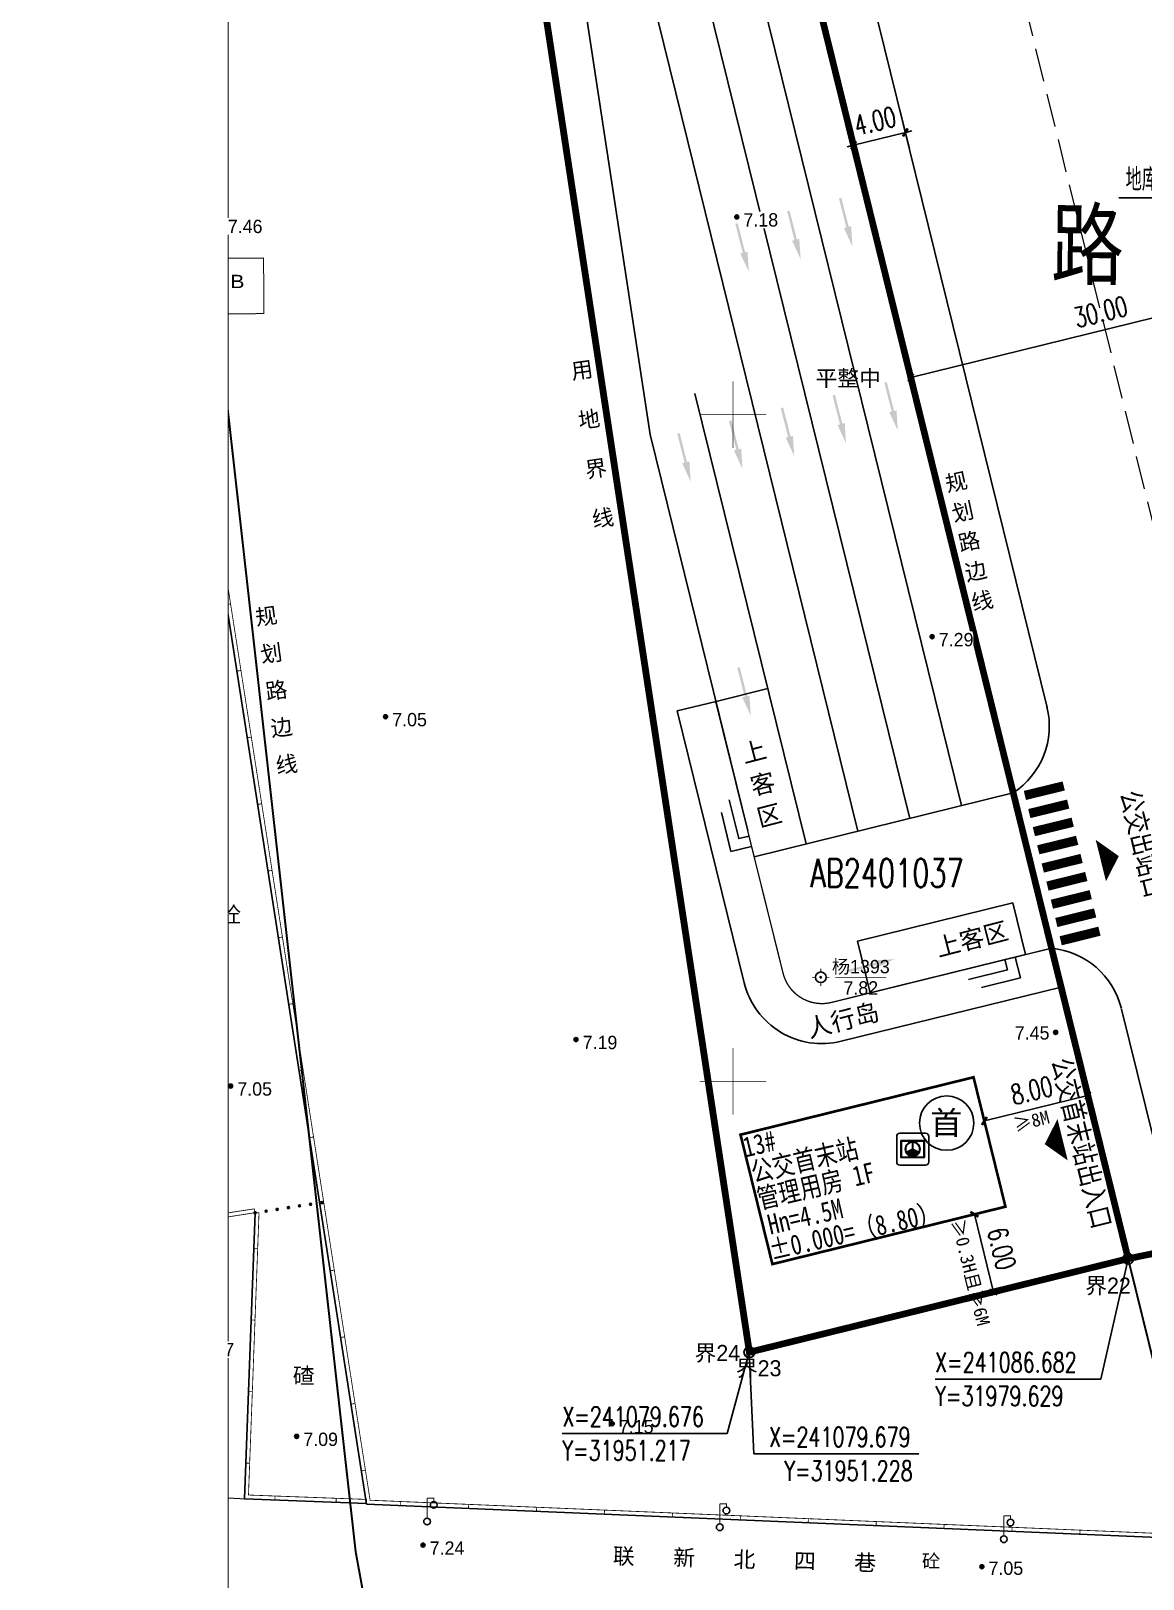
# Model space of a CAD drawing. Extents: x -83084 to 31773731, y -158416 to 241421036.
# Drawn here: x 31897.3 to 31980.7, y 241062.7 to 241178.8 of the extents above; entities that cross this region are included whole.
import ezdxf
from ezdxf.enums import TextEntityAlignment as Align
from ezdxf.xclip import XClip

# ---------------------------------------------------------------- set-up
doc = ezdxf.new("R2010")
doc.units = 0
doc.header["$LTSCALE"] = 1000
doc.header["$MEASUREMENT"] = 0
doc.header["$XCLIPFRAME"] = 0
for name, pattern in [('1', [0]), ('10010', [0]), ('2', [0]), ('558', [0]), ('677', [0]), ('721020', [0]), ('721120', [0]), ('CENTER2', [1.125, 0.75, -0.125, 0.125, -0.125]), ('DASH', [0.35, 0.25, -0.1])]:
    doc.linetypes.add(name, pattern=pattern)
for name, color, linetype in [('DIM_COOR', 3, 'Continuous'), ('DIM_LEAD', 3, 'Continuous'), ('GZ_BJT_用地界线', 1, 'Continuous'), ('GZ_BJT_配套设施符号', 7, 'Continuous'), ('LANDSCAPE', 123, 'Continuous'), ('PUB_DIM', 3, 'Continuous'), ('PUB_TEXT', 7, 'Continuous'), ('Road_2', 134, 'Continuous'), ('ROOF', 4, 'Continuous'), ('净用地', 1, 'Continuous'), ('文字', 7, 'Continuous'), ('规划道路边线', 165, 'Continuous')]:
    doc.layers.add(name, color=color, linetype=linetype)
doc.layers.add('地形', color=7, linetype='Continuous', true_color=0x323232)
doc.layers.add('建筑控制线', color=7, linetype='Continuous', true_color=0xff0505)
for name, color, linetype, lineweight in [('绿地', 86, 'Continuous', 0), ('道路中线', 252, 'Continuous', 0), ('间距公式核对', 241, 'Continuous', 0)]:
    doc.layers.add(name, color=color, linetype=linetype, lineweight=lineweight)
doc.styles.add('-黑体', font='simhei.ttf', dxfattribs={"width": 0.7})
doc.styles.add('_TCH_DIM', font='SIMPLEX', dxfattribs={"bigfont": 'GBCBIG'})
doc.styles.add('_TCH_DIM_T3', font='SIMPLEX', dxfattribs={"width": 0.705882, "bigfont": 'GBCBIG'})
doc.styles.add('DMHT', font='')
doc.styles.add('GKST', font='')
doc.styles.add('HZTXT', font='simhei.ttf')
doc.styles.add('JMHT', font='')
doc.styles.add('JTHT', font='')
doc.styles.add('KZHT', font='')
doc.styles.add('number', font='')
doc.styles.add('SXHT', font='')
doc.styles.add('黑体', font='simhei.ttf')
doc.styles.get('DMHT').set_extended_font_data('方正细等线简体')
doc.styles.get('GKST').set_extended_font_data('方正细等线简体')
doc.styles.get('JMHT').set_extended_font_data('方正细等线简体')
doc.styles.get('JTHT').set_extended_font_data('方正细等线简体')
doc.styles.get('KZHT').set_extended_font_data('方正细等线简体')
doc.styles.get('number').set_extended_font_data('方正细等线简体')
doc.styles.get('SXHT').set_extended_font_data('方正细等线简体')
doc.dimstyles.new('_TCH_ARCH_M_M&&1', dxfattribs={"dimtxt": 1.4875, "dimasz": 0.5, "dimexe": 1.25, "dimexo": 1.5, "dimgap": 0.63125, "dimtad": 1, "dimzin": 0, "dimdsep": 46, "dimtxsty": '_TCH_DIM_T3', "dimblk": 'ARCHTICK', "dimcen": 0.09, "dimclrt": 7, "dimazin": 2, "dimtfac": 1, "dimtdec": 0, "dimtix": 1, "dimtmove": 2, "dimatfit": 3, "dimfxl": 0, "dimtolj": 1, "dimtzin": 0, "dimarcsym": 0})

# ---------------------------------------------------------------- blocks, each defined once
blk = doc.blocks.new('23公交首末站')
at = {"layer": 'GZ_BJT_配套设施符号'}
h = blk.add_hatch(color=256, dxfattribs=at)
h.paths.add_polyline_path([(11, 8), (-11, 8), (-11, -8), (11, -8)])
h.paths.add_polyline_path([(10.5, 7.5), (10.5, -7.5), (-10.5, -7.5), (-10.5, 7.5)], flags=16)
h.paths.add_polyline_path([(7, 0, -1), (-7, 0, -1)], flags=0)
h.paths.add_polyline_path([(-0.3, 6.5), (-0.3, 0.1), (-5.8, -3, -0.551982)], flags=0)
h.paths.add_polyline_path([(0.2, 6.5, -0.551982), (5.8, -3), (0.2, 0.1)], flags=0)
h.paths.add_polyline_path([(0, -0.3), (5.5, -3.5, -0.551982), (-5.5, -3.5)], flags=0)
blk.add_hatch(color=256, dxfattribs=at).paths.add_polyline_path([(5.5, -3.5), (0, -0.3), (-5.5, -3.5, 0.551982)])
for points in [[(-12, 15), (12, 15, -0.414214), (15, 12), (15, -12, -0.414214), (12, -15), (-12, -15, -0.414214), (-15, -12), (-15, 12, -0.414214)], [(-0.3, 6.5, 0.551982), (-5.8, -3), (-0.3, 0.1)], [(5.8, -3, 0.551982), (0.2, 6.5), (0.2, 0.1)], [(0, -0.3), (-5.5, -3.5, 0.551982), (5.5, -3.5)]]:
    blk.add_lwpolyline(points, format="xyb", close=True, dxfattribs=at)
for points in [[(-11, 8), (11, 8), (11, -8), (-11, -8)], [(-10.5, 7.5), (10.5, 7.5), (10.5, -7.5), (-10.5, -7.5)]]:
    blk.add_lwpolyline(points, close=True, dxfattribs=at)
blk.add_circle((0, 0), 7, dxfattribs=at)
blk = doc.blocks.new('jjjg')
at = {"layer": '净用地'}
blk.add_lwpolyline([(152.95, 183.28), (146.97, 207.56), (133.82, 204.31), (133.86, 194.34), (134.2, 189.94), (135.86, 179.07), (155.21, 51.95), (183.61, 58.96)], close=True, dxfattribs=at)
at = {"layer": '建筑控制线', "color": 1, "linetype": 'CENTER2', "ltscale": 0.01, "const_width": 0.5}
blk.add_lwpolyline([(383.24, 107.97), (344.51, 97.96), (232.41, 68.97), (183.61, 58.96), (155.21, 51.95), (155.2, 51.95), (135.85, 179.07), (134.19, 189.93), (133.85, 194.33), (133.81, 204.31), (133.81, 204.31), (133.6, 259.57), (133.74, 265.13), (133.85, 269.74), (134.68, 279.89), (134.86, 281.2), (147.35, 281.98), (306.16, 287.26), (316.91, 289.17, 0.024864), (335.61, 291.82, 0.001838), (336.98, 292.09), (359.27, 296.56)], format="xyb", dxfattribs=at)
blk.add_lwpolyline([(494.36, 136.7), (383.24, 107.97), (344.51, 97.96), (232.41, 68.97), (183.61, 58.96), (152.95, 183.28), (146.97, 207.56), (168.73, 244.6), (203.63, 103.08, 0.417511), (228.05, 88.51), (339.51, 117.32, 0.414214), (346.69, 129.51), (366.05, 134.51, 0.414214), (378.23, 127.34), (473.78, 152.04, 0.284842), (488.34, 167.28, 0.182676), (486.18, 181.25), (468.47, 212.55, -0.074148), (445.19, 273.12), (466.34, 230.52), (514.69, 142.86)], format="xyb", close=True, dxfattribs=at)
blk.add_lwpolyline([(494.36, 136.7), (383.24, 107.97), (344.51, 97.96), (232.41, 68.97), (183.61, 58.96), (152.95, 183.28), (146.97, 207.56), (168.73, 244.6), (203.63, 103.08, 0.417511), (228.05, 88.51), (339.51, 117.32, 0.414214), (346.69, 129.51), (366.05, 134.51, 0.414214), (378.23, 127.34), (473.78, 152.04, 0.284842), (488.34, 167.28, 0.182676), (486.18, 181.25), (468.47, 212.55, -0.074148), (445.19, 273.12), (466.34, 230.52), (514.69, 142.86)], format="xyb", close=True, dxfattribs=at)
blk.add_lwpolyline([(135.86, 179.07), (155.21, 51.95), (155.2, 51.95), (135.85, 179.07)], close=True, dxfattribs=at)
blk = doc.blocks.new('33d6sa6d6a6sda')
at = {"const_width": 0.7}
for points in [[(124.05, -218.14), (124.05, -215.14)], [(125.45, -218.14), (125.45, -215.14)], [(126.85, -218.13), (126.85, -215.13)], [(128.25, -218.13), (128.25, -215.13)], [(129.66, -218.13), (129.65, -215.13)], [(131.06, -218.11), (131.05, -215.11)], [(132.46, -218.11), (132.45, -215.11)], [(133.87, -218.11), (133.86, -215.11)], [(135.28, -218.12), (135.27, -215.12)]]:
    blk.add_lwpolyline(points, dxfattribs=at)
blk = doc.blocks.new('A$C15254A11')
for points in [[(72861, -1627), (74357, -1897), (72865, -2188), (72863, -2001), (70870, -2014), (70621, -2016), (70620, -1829), (72862, -1814)], [(87090, -1627), (88587, -1897), (87094, -2188), (87093, -2001), (85100, -2015), (84851, -2016), (84849, -1829), (87092, -1814)], [(72861, -5627), (74357, -5897), (72865, -6188), (72863, -6001), (70870, -6014), (70621, -6016), (70620, -5829), (72862, -5814)], [(87090, -5627), (88587, -5897), (87094, -6188), (87093, -6001), (85100, -6015), (84851, -6016), (84849, -5829), (87092, -5814)], [(72861, -9627), (74357, -9897), (72865, -10188), (72863, -10001), (70870, -10014), (70621, -10016), (70620, -9829), (72862, -9814)], [(87090, -9627), (88587, -9897), (87094, -10188), (87093, -10001), (85100, -10015), (84851, -10016), (84849, -9829), (87092, -9814)], [(126761, -13104), (127031, -11607), (127321, -13100), (127135, -13101), (127148, -15094), (127150, -15343), (126963, -15345), (126948, -13102)], [(87090, -13627), (88587, -13897), (87094, -14188), (87093, -14001), (85100, -14015), (84851, -14016), (84849, -13829), (87092, -13814)], [(87090, -17627), (88587, -17897), (87094, -18188), (87093, -18001), (85100, -18015), (84851, -18016), (84849, -17829), (87092, -17814)], [(105225, -17458), (106721, -17728), (105228, -18018), (105227, -17831), (103234, -17845), (102985, -17847), (102984, -17660), (105226, -17644)]]:
    blk.add_hatch(color=0).paths.add_polyline_path(points)
for p, q in [((153050, 0), (25000, 0)), ((117050, -20000), (117050, 0)), ((132050, -17000), (132050, 0)), ((151050, 0), (151050, 0)), ((117050, -4000), (46000, -4000)), ((117050, -8000), (46000, -8000)), ((117050, -12000), (46000, -12000)), ((38958, -15865), (84426, -20000)), ((117050, -16000), (82243, -16000)), ((105050, -20000), (105050, -16000)), ((115050, -20000), (84426, -20000)), ((126050, -23000), (105050, -23000))]:
    blk.add_line(p, q)
at = {"color": 1}
for points in [[(123551, 6549, 0, 3200, 0), (123551, 5163, 3200, 3200, 0)], [(143199, -4021, 0, 3200, 0), (143199, -2635, 3200, 3200, 0)]]:
    blk.add_lwpolyline(points, format="xyseb", dxfattribs=at)
at = {"const_width": 100}
blk.add_lwpolyline([(105050, -20034), (126050, -20000, 0.4142138), (129050, -17000), (129050, 0)], format="xyb", dxfattribs=at)
blk.add_lwpolyline([(125047, -2000), (125047, -14000), (129047, -14000), (129047, -2000)], close=True)
for points in [[(129047, -2800), (130647, -2800), (130647, -5800)], [(129047, -3600), (129847, -3600), (129847, -6600)], [(105050, -20000), (105050, -23000)], [(115450, -20009), (115450, -20809), (112450, -20809)], [(116250, -20009), (116250, -21609), (113250, -21609)]]:
    blk.add_lwpolyline(points)
blk.add_arc((126050, -17000), 6000, 269.99998, 0.00003)
at = {"layer": 'Road_2'}
for p, q in [((111444, 4000), (46001, 4000)), ((219908, 4000), (134746, 4000))]:
    blk.add_line(p, q, dxfattribs=at)
for centre, start, end in [((111393, -2000), 19.47042, 90.00009), ((134707, -2000), 90.00008, 160.52886)]:
    blk.add_arc(centre, 6000, start, end, dxfattribs=at)
at = {"layer": 'ROOF', "const_width": 200}
blk.add_lwpolyline([(147050, -26000), (147050, -8000), (137050, -8000), (137050, -26000)], close=True, dxfattribs=at)
at = {"xscale": 999.9999999999993, "yscale": 999.9999999999993, "zscale": 999.9999999999993, "rotation": 359.8696598703692}
blk.add_blockref('33d6sa6d6a6sda', (-6108, 219223), dxfattribs=at)
at = {"style": '黑体'}
for s, p in [('上客区', (127658, -8400)), ('人行岛', (131246, -19237)), ('上', (110071, -19059)), ('客', (112578, -18993)), ('区', (114989, -19087))]:
    blk.add_text(s, height=1350, rotation=90.64438, dxfattribs=at).set_placement(p)
at = {"layer": 'PUB_TEXT', "style": '黑体', "width": 0.8}
for s, p in [('公交出站口', (118990, 7750)), ('公交首末站出入口', (137244, -2055))]:
    blk.add_text(s, height=1500, rotation=360, dxfattribs=at).set_placement(p)
blk = doc.blocks.new('2018101318123984')
at = {"layer": '文字'}
blk.add_circle((0, 0), 3.5, dxfattribs=at)
at = {"layer": '文字', "style": '-黑体'}
blk.add_attdef('厕', (-2.09, -1.47), '', height=3, dxfattribs=at)
blk = doc.blocks.new('263906')
at = {"color": 0, "linetype": 'Continuous', "lineweight": -3}
blk.add_circle((0, 0), 0.8, dxfattribs=at)
at = {"color": 0}
blk.add_point((0, 0), dxfattribs=at)
blk = doc.blocks.new('52303001')
at = {"linetype": '2'}
h = blk.add_hatch(color=0, dxfattribs=at)
edge = h.paths.add_edge_path(flags=0)
edge.add_arc((4.41, 0), 0.25, 0, 360)
at = {"color": 0, "linetype": 'Continuous', "lineweight": -3, "const_width": 0.12}
blk.add_lwpolyline([(0.5, 0), (4.16, 0)], dxfattribs=at)
at = {"color": 0, "linetype": '1', "lineweight": -3}
blk.add_circle((4.41, 0), 0.25, dxfattribs=at)
blk = doc.blocks.new('52303002')
at = {"linetype": '2'}
h = blk.add_hatch(color=0, dxfattribs=at)
edge = h.paths.add_edge_path(flags=0)
edge.add_arc((-4.41, 0), 0.25, 0, 360)
at = {"color": 0, "linetype": 'Continuous', "lineweight": -3, "const_width": 0.12}
blk.add_lwpolyline([(-0.5, 0), (-4.16, 0)], dxfattribs=at)
blk = doc.blocks.new('52303003')
at = {"color": 0, "linetype": 'Continuous', "lineweight": -3}
blk.add_circle((0, 0), 0.5, dxfattribs=at)
blk = doc.blocks.new('96102001')
at = {"linetype": '2'}
h = blk.add_hatch(color=0, dxfattribs=at)
edge = h.paths.add_edge_path(flags=0)
edge.add_arc((0, 0), 0.15, 0, 360)
at = {"color": 0, "linetype": 'Continuous', "lineweight": -3}
blk.add_circle((0, 0), 0.15, dxfattribs=at)
blk = doc.blocks.new('333')
at = {"color": 0, "linetype": 'Continuous', "lineweight": -3, "const_width": 0.15}
for points in [[(0, 0.5), (0, 3.5)], [(0, 3.5), (1, 3.5), (1, 3)]]:
    blk.add_lwpolyline(points, dxfattribs=at)
at = {"color": 0, "linetype": 'Continuous', "lineweight": -3}
for centre in [(1, 2.5), (0, 0)]:
    blk.add_circle(centre, 0.5, dxfattribs=at)
blk = doc.blocks.new('332')
at = {"color": 0, "linetype": 'Continuous', "lineweight": -3, "const_width": 0.15}
for points in [[(0, 3.5), (-1, 3.5), (-1, 3)], [(0, 0.5), (0, 3.5)]]:
    blk.add_lwpolyline(points, dxfattribs=at)
at = {"color": 0, "linetype": 'Continuous', "lineweight": -3}
for centre in [(-1, 2.5), (0, 0)]:
    blk.add_circle(centre, 0.5, dxfattribs=at)
blk = doc.blocks.new('904')
at = {"linetype": '2'}
h = blk.add_hatch(color=0, dxfattribs=at)
edge = h.paths.add_edge_path(flags=0)
edge.add_arc((0, 0), 0.3, 0, 360)
at = {"color": 0, "linetype": 'Continuous', "lineweight": -3}
for radius in [0.3, 0.15]:
    blk.add_circle((0, 0), radius, dxfattribs=at)
blk = doc.blocks.new('106')
at = {"color": 0, "linetype": '1', "lineweight": -3, "const_width": 0.12}
for points in [[(-0.8, 0), (-1.3, 0)], [(0, 0.8), (0, 1.3)], [(0.8, 0), (1.3, 0)], [(0, -0.8), (0, -1.3)]]:
    blk.add_lwpolyline(points, dxfattribs=at)
at = {"color": 0, "linetype": '1', "lineweight": -3}
for radius in [0.8, 0.1]:
    blk.add_circle((0, 0), radius, dxfattribs=at)
blk = doc.blocks.new('ysdx12')
at = {"layer": '地形', "linetype": '721120', "lineweight": -3, "ltscale": 0.5, "const_width": 0.15}
for points in [[(-75.1, 94.78), (-44.44, -29.55), (-23.07, -116.23)], [(-101.85, -54.39), (-102.11, -52.96), (-102.37, -51.54), (-120.85, 113.54)]]:
    blk.add_lwpolyline(points, dxfattribs=at)
at = {"layer": '地形', "linetype": '721020', "lineweight": -3, "ltscale": 0.5, "const_width": 0.15}
blk.add_lwpolyline([(155.19, 19.47), (116.46, 9.45), (4.35, -19.53), (-44.44, -29.55), (-72.84, -36.55), (-72.85, -36.56), (-92.21, 90.56), (-93.86, 101.42), (-94.2, 105.82), (-94.24, 115.8), (-94.24, 115.81), (-94.45, 171.06), (-94.31, 176.62), (-94.2, 181.24), (-93.37, 191.39), (-93.19, 192.7), (-80.7, 193.47), (78.11, 198.75), (88.86, 200.66, 0.024922), (107.56, 203.31, 0.002245), (108.93, 203.58), (131.22, 208.05)], format="xyb", dxfattribs=at)
at = {"layer": '地形', "linetype": '558', "lineweight": -3, "ltscale": 0.5, "const_width": 0.075}
blk.add_lwpolyline([(-123.97, 56.7), (-126.82, 95.02)], dxfattribs=at)
at = {"layer": '地形', "linetype": 'Continuous', "lineweight": -3, "ltscale": 0.5}
for points, const_width in [([(-75.09, 180.76), (-137.69, 177.31), (-124.11, 97.02), (-101.55, -47.95), (-4.76, -52.03)], 0.06), ([(-75.08, 180.46), (-137.34, 177.03), (-123.81, 97.07), (-101.29, -47.66), (-4.75, -51.73)], 0.06), ([(-118.28, 59.53), (-117.98, 59.57)], 0.06), ([(-123.97, 56.7), (-122.3, 20.42), (-119.39, -19.85), (-115.75, -47.3), (-110.72, -47.56)], 0.075), ([(-117.5, 54.53), (-117.2, 54.58)], 0.06), ([(-119.68, 50.47), (-119.38, 50.49)], 0.06), ([(-119.68, 50.47), (-119.38, 50.49)], 0.06), ([(-119.68, 50.47), (-113.7, -26.68), (-109.92, -26.09)], 0.06), ([(-119.38, 50.49), (-113.42, -26.33), (-109.97, -25.8)], 0.06), ([(-116.72, 49.53), (-116.42, 49.58)], 0.06), ([(-119.48, 47.94), (-119.18, 47.96)], 0.06), ([(-115.94, 44.53), (-115.65, 44.58)], 0.06), ([(-119.09, 42.88), (-118.79, 42.9)], 0.06), ([(-115.16, 39.53), (-114.87, 39.58)], 0.06), ([(-118.69, 37.82), (-118.4, 37.84)], 0.06), ([(-114.39, 34.53), (-114.09, 34.58)], 0.06), ([(-118.3, 32.76), (-118, 32.78)], 0.06), ([(-113.61, 29.53), (-113.31, 29.58)], 0.06), ([(-117.91, 27.7), (-117.61, 27.72)], 0.06), ([(-112.83, 24.54), (-112.53, 24.58)], 0.06), ([(-117.52, 22.64), (-117.22, 22.66)], 0.06), ([(-112.05, 19.54), (-111.76, 19.58)], 0.06), ([(-117.13, 17.58), (-116.83, 17.6)], 0.06), ([(-111.27, 14.54), (-110.98, 14.58)], 0.06), ([(-116.73, 12.52), (-116.43, 12.54)], 0.06), ([(-110.5, 9.54), (-110.2, 9.58)], 0.06), ([(-116.34, 7.46), (-116.04, 7.48)], 0.06), ([(-109.72, 4.54), (-109.42, 4.59)], 0.06), ([(-115.95, 2.4), (-115.65, 2.42)], 0.06), ([(-108.94, -0.46), (-108.64, -0.41)], 0.06), ([(-115.56, -2.66), (-115.26, -2.64)], 0.06), ([(-108.16, -5.46), (-107.87, -5.41)], 0.06), ([(-115.17, -7.72), (-114.87, -7.69)], 0.06), ([(-66.4, -8.43), (-62.58, -8.43)], 0.06), ([(-107.38, -10.46), (-107.09, -10.41)], 0.06), ([(-114.77, -12.78), (-114.47, -12.75)], 0.06), ([(-106.61, -15.46), (-106.31, -15.41)], 0.06), ([(-114.38, -17.84), (-114.08, -17.81)], 0.06), ([(-117.63, -26.33), (-117.52, -27.48), (-114.17, -27.24), (-114.71, -19.45), (-118.37, -19.7), (-118.31, -20.43)], 0.06), ([(-117.33, -26.31), (-117.25, -27.16), (-114.49, -26.97), (-114.99, -19.77), (-118.05, -19.98), (-118.01, -20.41)], 0.06), ([(-116.32, -19.56), (-116.3, -19.86)], 0.06), ([(-118.31, -20.43), (-118.01, -20.41)], 0.06), ([(-105.83, -20.46), (-105.53, -20.41)], 0.06), ([(-113.99, -22.9), (-113.69, -22.87)], 0.06), ([(-114.44, -23.4), (-114.74, -23.42)], 0.06), ([(-105.05, -25.45), (-104.75, -25.41)], 0.06), ([(-117.63, -26.33), (-117.33, -26.31)], 0.06), ([(-117.63, -26.33), (-117.33, -26.31)], 0.06), ([(-112.43, -26.48), (-112.48, -26.19)], 0.06), ([(-109.92, -26.09), (-110.72, -47.56), (-101.55, -47.9)], 0.06), ([(-109.62, -26.1), (-110.41, -47.27), (-101.54, -47.6)], 0.06), ([(-109.92, -26.09), (-109.97, -25.8)], 0.06), ([(-109.92, -26.09), (-109.62, -26.1)], 0.06), ([(-109.92, -26.09), (-109.62, -26.1)], 0.06), ([(-115.89, -27.37), (-115.91, -27.07)], 0.06), ([(-110.02, -28.78), (-109.72, -28.79)], 0.06), ([(-104.27, -30.45), (-103.98, -30.41)], 0.06), ([(-110.22, -34.14), (-109.92, -34.15)], 0.06), ([(-103.49, -35.45), (-103.2, -35.41)], 0.06), ([(-110.42, -39.51), (-110.12, -39.52)], 0.06), ([(-102.72, -40.45), (-102.42, -40.41)], 0.06), ([(-110.62, -44.87), (-110.32, -44.89)], 0.06), ([(-101.94, -45.45), (-101.64, -45.4)], 0.06), ([(-108.43, -47.64), (-108.41, -47.34)], 0.06), ([(-103.84, -47.81), (-103.83, -47.51)], 0.06), ([(-101.55, -47.9), (-101.54, -47.6)], 0.06), ([(-99, -48.06), (-98.99, -47.76)], 0.06), ([(-93.91, -48.27), (-93.9, -47.97)], 0.06), ([(-88.81, -48.49), (-88.8, -48.19)], 0.06), ([(-83.72, -48.7), (-83.71, -48.4)], 0.06), ([(-78.63, -48.92), (-78.61, -48.62)], 0.06), ([(-73.53, -49.13), (-73.52, -48.83)], 0.06), ([(-68.44, -49.35), (-68.42, -49.05)], 0.06), ([(-63.34, -49.56), (-63.33, -49.26)], 0.06), ([(-58.25, -49.77), (-58.24, -49.48)], 0.06), ([(-53.16, -49.99), (-53.14, -49.69)], 0.06), ([(-48.06, -50.2), (-48.05, -49.9)], 0.06)]:
    blk.add_lwpolyline(points, dxfattribs=dict(at, const_width=const_width))
at = {"layer": '地形', "linetype": '677', "lineweight": -3, "ltscale": 0.5, "const_width": 0.06}
blk.add_lwpolyline([(-119.68, 50.47), (-113.7, -26.68), (-109.92, -26.09)], dxfattribs=at)
at = {"layer": '地形', "linetype": 'Continuous', "lineweight": -3, "ltscale": 0.5, "const_width": 0.075}
blk.add_lwpolyline([(-113.5, 41.32), (-113.53, 45.49), (-109.28, 45.53), (-109.25, 41.36)], close=True, dxfattribs=at)
at = {"layer": '地形', "linetype": '10010', "lineweight": -3, "ltscale": 0.5, "const_width": 0.06}
for points in [[(-124.07, 31.27), (-124.07, 36.27)], [(-74.07, 31.27), (-74.07, 36.27)], [(-126.57, 33.77), (-121.57, 33.77)], [(-76.57, 33.77), (-71.57, 33.77)], [(-124.07, -18.73), (-124.07, -13.73)], [(-74.07, -18.73), (-74.07, -13.73)], [(-126.57, -16.23), (-121.57, -16.23)], [(-76.57, -16.23), (-71.57, -16.23)]]:
    blk.add_lwpolyline(points, dxfattribs=at)
at = {"layer": '地形', "linetype": '677', "lineweight": -3, "ltscale": 0.5}
for points in [[(-75.09, 180.76, 0), (-137.69, 177.31, 0), (-124.11, 97.02, 0), (-101.55, -47.95, 0), (-4.76, -52.03, 0)], [(-109.92, -26.09, 0), (-110.72, -47.56, 0), (-101.55, -47.9, 0)]]:
    blk.add_polyline3d(points, dxfattribs=at)
at = {"layer": '地形', "linetype": 'Continuous', "xscale": 0.5, "yscale": 0.5}
for name, p in [('332', (-123.83, 57.53)), ('332', (-123.14, 41.83)), ('332', (-121.99, 23.13)), ('332', (-120.66, 6.03)), ('106', (-67.49, -8.43)), ('332', (-119.43, -11.74)), ('332', (-117.93, -29.73)), ('263906', (-44.44, -29.55)), ('263906', (-72.85, -36.56)), ('263906', (-72.84, -36.55)), ('332', (-115.93, -47.77)), ('333', (-97.02, -49.26)), ('333', (-97.02, -49.26)), ('333', (-75.07, -49.69)), ('333', (-75.07, -49.69)), ('333', (-53.77, -50.59))]:
    blk.add_blockref(name, p, dxfattribs=at)
at = {"layer": '地形', "linetype": 'Continuous'}
for name, p, xscale, yscale, rotation in [('52303002', (-121.47, 19.63), 0.4999999999999999, 0.4999999999999999, 272.7667190707207), ('52303003', (-121.47, 19.63), 0.4999999999999997, 0.4999999999999997, 273.6066137725788), ('52303001', (-121.47, 19.63), 0.4999999999999999, 0.4999999999999999, 274.4464811536803), ('96102001', (-118.31, -20.43), 0.4999999999999997, 0.4999999999999997, 276.5579111921847), ('96102001', (-118.21, -21.28), 0.4999999999999997, 0.4999999999999997, 276.5579111921847), ('96102001', (-118.11, -22.12), 0.4999999999999997, 0.4999999999999997, 276.5579111921847), ('96102001', (-118.02, -22.96), 0.4999999999999997, 0.4999999999999997, 276.5579111921847), ('96102001', (-117.92, -23.81), 0.4999999999999997, 0.4999999999999997, 276.5579111921847), ('96102001', (-117.82, -24.65), 0.4999999999999997, 0.4999999999999997, 276.5579111921847), ('96102001', (-117.73, -25.49), 0.4999999999999997, 0.4999999999999997, 276.5579111921847), ('96102001', (-106.58, -25.58), 0.4999999999999996, 0.4999999999999996, 8.656322206885704), ('96102001', (-105.75, -25.46), 0.4999999999999996, 0.4999999999999996, 8.656322206885704), ('96102001', (-104.91, -25.33), 0.4999999999999996, 0.4999999999999996, 8.656322206885704), ('96102001', (-117.63, -26.33), 0.4999999999999997, 0.4999999999999997, 276.5579111921847), ('96102001', (-109.92, -26.09), 0.4999999999999996, 0.4999999999999996, 8.656322206885704), ('96102001', (-109.09, -25.97), 0.4999999999999996, 0.4999999999999996, 8.656322206885704), ('96102001', (-108.25, -25.84), 0.4999999999999996, 0.4999999999999996, 8.656322206885704), ('96102001', (-107.42, -25.71), 0.4999999999999996, 0.4999999999999996, 8.656322206885704), ('52303002', (-117.53, -31.09), 0.4999999999999999, 0.4999999999999999, 274.4464811536803), ('52303003', (-117.53, -31.09), 0.4999999999999997, 0.4999999999999997, 279.8739680342259), ('52303001', (-117.53, -31.09), 0.4999999999999998, 0.4999999999999998, 285.3014822355281)]:
    blk.add_blockref(name, p, dxfattribs=dict(at, xscale=xscale, yscale=yscale, rotation=rotation))
at = {"layer": '地形'}
for s, rotation, style, p in [('用', 8.0386, 'SXHT', (-85.4, 37.14)), ('地', 8.0386, 'SXHT', (-84.87, 33.43)), ('界', 8.0386, 'SXHT', (-84.35, 29.73)), ('规', 12.2559, 'JMHT', (-57.33, 28.73)), ('线', 8.0386, 'SXHT', (-83.83, 26.03)), ('划', 12.2559, 'JMHT', (-56.84, 26.5)), ('路', 12.2559, 'JMHT', (-56.36, 24.27)), ('边', 12.2559, 'JMHT', (-55.87, 22.04)), ('线', 12.2559, 'JMHT', (-55.39, 19.81)), ('规', 7.8364, 'JMHT', (-109.08, 18.66)), ('划', 7.8364, 'JMHT', (-108.7, 15.88)), ('路', 7.8364, 'JMHT', (-108.32, 13.1)), ('边', 7.8364, 'JMHT', (-107.94, 10.32)), ('线', 7.8364, 'JMHT', (-107.55, 7.54)), ('联', 358.4571, 'JTHT', (-82.26, -51.85)), ('新', 358.4571, 'JTHT', (-77.74, -51.97)), ('北', 358.4571, 'JTHT', (-73.21, -52.1)), ('四', 358.4571, 'JTHT', (-68.68, -52.22)), ('巷', 358.4571, 'JTHT', (-64.16, -52.34))]:
    blk.add_text(s, height=1.2, rotation=rotation, dxfattribs=dict(at, style=style)).set_placement(p, align=Align.MIDDLE_CENTER)
at = {"layer": '地形', "style": 'GKST'}
for s, p in [('平整中', (-67.89, 35.55)), ('垃', (-117.11, -23.86))]:
    blk.add_text(s, height=1.2, dxfattribs=at).set_placement(p, align=Align.BOTTOM_LEFT)
at = {"layer": '地形'}
for s, height, style, p in [('砼', 1.2, 'JTHT', (-119.55, 13.85)), ('砼', 1.2, 'JTHT', (-111.79, -3.73)), ('杨1393', 1, 'KZHT', (-64.49, -7.63)), ('7.82', 1, 'KZHT', (-64.49, -9.23)), ('界22', 1.2, 'number', (-45.95, -31.56)), ('界24', 1.2, 'number', (-75.25, -36.61)), ('界23', 1.2, 'number', (-72.15, -37.76)), ('砼', 1.2, 'JTHT', (-113.82, -38.18)), ('碴', 1.2, 'JTHT', (-106.27, -38.32)), ('砼', 1, 'JTHT', (-59.22, -52.22))]:
    blk.add_text(s, height=height, dxfattribs=dict(at, style=style)).set_placement(p, align=Align.MIDDLE_CENTER)
for points in [[(-73.29, 49.01), (-70.72, 49.01), (-70.72, 47.76), (-73.29, 47.76)], [(-111.96, 48.52), (-109.38, 48.52), (-109.38, 47.27), (-111.96, 47.27)], [(-111.78, 44.32), (-110.96, 44.32), (-110.96, 43.07), (-111.78, 43.07)], [(-121.8, 41.08), (-119.23, 41.08), (-119.23, 39.83), (-121.8, 39.83)], [(-114.69, 18.97), (-112.11, 18.97), (-112.11, 17.72), (-114.69, 17.72)], [(-58.64, 17.52), (-56.06, 17.52), (-56.06, 16.27), (-58.64, 16.27)], [(-99.63, 11.52), (-97.05, 11.52), (-97.05, 10.27), (-99.63, 10.27)], [(-118.46, -2.04), (-115.88, -2.04), (-115.88, -3.29), (-118.46, -3.29)], [(-85.35, -12.7), (-82.77, -12.7), (-82.77, -13.95), (-85.35, -13.95)], [(-52.94, -11.98), (-50.37, -11.98), (-50.37, -13.23), (-52.94, -13.23)], [(-111.25, -16.19), (-108.67, -16.19), (-108.67, -17.44), (-111.25, -17.44)], [(-123.48, -19.88), (-120.91, -19.88), (-120.91, -21.13), (-123.48, -21.13)], [(-114.08, -35.74), (-111.51, -35.74), (-111.51, -36.99), (-114.08, -36.99)], [(-82.63, -41.52), (-80.06, -41.52), (-80.06, -42.77), (-82.63, -42.77)], [(-106.3, -42.47), (-103.73, -42.47), (-103.73, -43.72), (-106.3, -43.72)], [(-96.82, -50.63), (-94.25, -50.63), (-94.25, -51.88), (-96.82, -51.88)], [(-54.91, -52.14), (-52.33, -52.14), (-52.33, -53.39), (-54.91, -53.39)]]:
    blk.add_wipeout(points).dxf.layer = '地形'
at = {"layer": '地形', "linetype": 'Continuous', "xscale": 0.5, "yscale": 0.5}
for p in [(-112.46, 48.12), (-73.79, 48.61), (-122.3, 40.68), (-115.19, 18.57), (-59.14, 17.12), (-100.13, 11.12), (-118.96, -2.44), (-49.88, -12.56), (-85.85, -13.1), (-111.75, -16.59), (-123.98, -20.28), (-114.58, -36.14), (-83.13, -41.92), (-106.8, -42.87), (-97.32, -51.03), (-55.41, -52.65)]:
    blk.add_blockref('904', p, dxfattribs=at)
at = {"layer": '地形', "style": 'DMHT'}
for s, p in [('7.18', (-73.29, 48.89)), ('7.46', (-111.96, 48.4)), ('7.79', (-121.8, 40.96)), ('7.50', (-114.69, 18.85)), ('7.29', (-58.64, 17.4)), ('7.05', (-99.63, 11.4)), ('7.82', (-118.46, -2.16)), ('7.45', (-52.94, -12.1)), ('7.19', (-85.35, -12.82)), ('7.05', (-111.25, -16.31)), ('6.87', (-123.48, -20)), ('7.87', (-114.08, -35.86)), ('7.15', (-82.63, -41.64)), ('7.09', (-106.3, -42.59)), ('7.24', (-96.82, -50.75)), ('7.05', (-54.91, -52.26))]:
    blk.add_text(s, height=1, dxfattribs=at).set_placement(p, align=Align.TOP_LEFT)
at = {"layer": '地形', "style": 'JMHT', "width": 1.2}
blk.add_text('B', height=1, dxfattribs=at).set_placement((-111.78, 42.97), align=Align.BOTTOM_LEFT)
blk = doc.blocks.new('_ArchTick')
at = {"color": 0, "linetype": 'ByBlock', "const_width": 0.4}
blk.add_lwpolyline([(-0.5, -0.5), (0.5, 0.5)], dxfattribs=at)
blk = doc.blocks.new('*D190')
at = {"layer": 'Defpoints', "color": 0, "transparency": 16777216}
for p in [(-74.61, 1.69), (-73.72, -1.92), (-102.84, -9.11)]:
    blk.add_point(p, dxfattribs=at)
at = {"layer": 'PUB_DIM', "color": 0, "lineweight": -2, "transparency": 16777216}
for p, q in [((-74.08, -0.47), (-74.91, 2.91)), ((-103.74, -5.49), (-74.61, 1.69)), ((-103.2, -7.65), (-104.04, -4.28))]:
    blk.add_line(p, q, dxfattribs=at)
at = {"layer": 'PUB_DIM', "color": 0, "lineweight": -2, "transparency": 16777216, "xscale": 0.5, "yscale": 0.5, "zscale": 0.5}
for p, rotation in [((-74.61, 1.69), 13.85178176557745), ((-103.74, -5.49), 193.8517817655774)]:
    blk.add_blockref('_ArchTick', p, dxfattribs=dict(at, rotation=rotation))
at = {"layer": 'PUB_DIM', "color": 7, "transparency": 16777216, "insert": (-89.5, -0.56), "char_height": 1.488, "attachment_point": 5, "rotation": 13.8518, "style": '_TCH_DIM_T3'}
blk.add_mtext('\\A1;30.00', dxfattribs=at)
blk = doc.blocks.new('*D196')
at = {"layer": 'Defpoints', "color": 0, "transparency": 16777216}
for p in [(-104.92, 16.03), (-108.81, 15.07), (-104.15, 12.9)]:
    blk.add_point(p, dxfattribs=at)
at = {"layer": 'PUB_DIM', "color": 0, "lineweight": -2, "transparency": 16777216}
for p, q in [((-104.56, 14.57), (-103.85, 11.69)), ((-108.45, 13.61), (-107.74, 10.73)), ((-108.03, 11.94), (-104.15, 12.9)), ((-104.15, 12.9), (-103.67, 13.02)), ((-108.03, 11.94), (-108.52, 11.82))]:
    blk.add_line(p, q, dxfattribs=at)
at = {"layer": 'PUB_DIM', "color": 0, "lineweight": -2, "transparency": 16777216, "xscale": 0.5, "yscale": 0.5, "zscale": 0.5}
for p, rotation in [((-104.15, 12.9), 193.8517817682747), ((-108.03, 11.94), 13.85178176827469)]:
    blk.add_blockref('_ArchTick', p, dxfattribs=dict(at, rotation=rotation))
at = {"layer": 'PUB_DIM', "color": 7, "transparency": 16777216, "insert": (-106.42, 13.76), "char_height": 1.488, "attachment_point": 5, "rotation": 13.8518, "style": '_TCH_DIM_T3'}
blk.add_mtext('\\A1;4.00', dxfattribs=at)
blk = doc.blocks.new('*D245')
at = {"layer": 'Defpoints', "color": 0, "transparency": 16777216}
for p in [(-99.57, -68.41), (-98.13, -74.23), (-97.54, -74.09)]:
    blk.add_point(p, dxfattribs=at)
at = {"layer": 'PUB_DIM', "color": 0, "lineweight": -2, "transparency": 16777216}
for p, q in [((-98.97, -68.26), (-97.54, -74.09)), ((-98.11, -68.05), (-97.76, -67.96)), ((-96.68, -73.87), (-96.32, -73.79))]:
    blk.add_line(p, q, dxfattribs=at)
at = {"layer": 'PUB_DIM', "color": 0, "lineweight": -2, "transparency": 16777216, "xscale": 0.5, "yscale": 0.5, "zscale": 0.5}
for p, rotation in [((-98.97, -68.26), 103.8514450652104), ((-97.54, -74.09), 283.8514450652104)]:
    blk.add_blockref('_ArchTick', p, dxfattribs=dict(at, rotation=rotation))
at = {"layer": 'PUB_DIM', "color": 7, "transparency": 16777216, "insert": (-96.92, -70.84), "char_height": 1.488, "attachment_point": 5, "rotation": 283.8514, "style": '_TCH_DIM_T3'}
blk.add_mtext('\\A1;6.00', dxfattribs=at)
blk = doc.blocks.new('*D246')
at = {"layer": 'Defpoints', "color": 0, "transparency": 16777216}
for p in [(-90.46, -59.35), (-90.23, -60.25), (-98, -62.17)]:
    blk.add_point(p, dxfattribs=at)
at = {"layer": 'PUB_DIM', "color": 0, "lineweight": -2, "transparency": 16777216}
for p, q in [((-90.59, -58.8), (-90.76, -58.13)), ((-98.36, -60.71), (-98.52, -60.05)), ((-98.22, -61.26), (-90.46, -59.35))]:
    blk.add_line(p, q, dxfattribs=at)
at = {"layer": 'PUB_DIM', "color": 0, "lineweight": -2, "transparency": 16777216, "xscale": 0.5, "yscale": 0.5, "zscale": 0.5}
for p, rotation in [((-90.46, -59.35), 13.85185999623135), ((-98.22, -61.26), 193.8518599962314)]:
    blk.add_blockref('_ArchTick', p, dxfattribs=dict(at, rotation=rotation))
at = {"layer": 'PUB_DIM', "color": 7, "transparency": 16777216, "insert": (-94.67, -58.97), "char_height": 1.488, "attachment_point": 5, "rotation": 13.8519, "style": '_TCH_DIM_T3'}
blk.add_mtext('\\A1;8.00', dxfattribs=at)
blk = doc.blocks.new('ghdlbx')
at = {"layer": '规划道路边线', "linetype": '721120', "lineweight": -3, "ltscale": 0.5, "const_width": 0.15}
for points in [[(-75.1, 94.78), (-44.44, -29.55), (-23.07, -116.23)], [(-101.85, -54.39), (-102.11, -52.96), (-102.37, -51.54), (-120.85, 113.54)]]:
    blk.add_lwpolyline(points, dxfattribs=at)
at = {"layer": '道路中线', "linetype": 'DASH', "ltscale": 0.01}
blk.add_line((-74.84, 156.37), (-31.71, -18.53), dxfattribs=at)
at = {"layer": 'PUB_TEXT', "color": 8, "style": '黑体', "width": 0.8}
blk.add_text('路', height=5, rotation=359.5339, dxfattribs=at).set_placement((-50.24, 44.06))
blk = doc.blocks.new('zbyd')
at = {"layer": 'DIM_COOR', "color": 3}
for p, q in [((-331.08, -83.9), (-333.13, -92.94)), ((-359.5, -90.91), (-361.15, -97.01)), ((-359.49, -90.91), (-359.15, -98.55)), ((-333.13, -92.94), (-345.56, -92.94)), ((-361.15, -97.01), (-373.52, -97.01)), ((-359.15, -98.55), (-346.77, -98.55))]:
    blk.add_line(p, q, dxfattribs=at)
at = {"layer": 'DIM_LEAD'}
blk.add_line((-321.76, -4.32), (-331.79, -4.32), dxfattribs=at)
at = {"layer": 'DIM_LEAD', "color": 30, "style": '_TCH_DIM', "width": 0.705882}
blk.add_text('AB2401037', height=2.125, dxfattribs=at).set_placement((-354.92, -56.04))
at = {"layer": 'PUB_TEXT', "style": '_TCH_DIM'}
blk.add_text('地库负一层范围', height=1.688, dxfattribs=at).set_placement((-331.27, -3.79))
at = {"layer": 'PUB_TEXT', "style": '_TCH_DIM', "width": 0.705882}
for s, p in [('X=241086.682', (-345.56, -92.42)), ('Y=31979.629', (-345.56, -94.95)), ('X=241079.676', (-373.52, -96.49)), ('Y=31951.217', (-373.52, -99.03)), ('X=241079.679', (-358.02, -98.02)), ('Y=31951.228', (-356.87, -100.56))]:
    blk.add_text(s, height=1.4875, dxfattribs=at).set_placement(p)
blk = doc.blocks.new('cc')
at = {"layer": '间距公式核对', "style": 'HZTXT'}
for s, rotation, p in [('≥8M', 14.03201, (-95.892, -62.077)), ('≥0.3H且≥6M', 284.03201, (-100.727, -68.786))]:
    blk.add_text(s, height=1, rotation=rotation, dxfattribs=at).set_placement(p)
at = {"layer": 'PUB_DIM'}
for p1, p2, distance, picture, middle in [((-108.806, 15.071), (-104.923, 16.029), -3.223, '*D196', (-106.422, 13.756)), ((-102.845, -9.106), (-73.717, -1.924), 3.724, '*D190', (-89.501, -0.565)), ((-98, -62.168), (-90.233, -60.252), 0.933, '*D246', (-94.669, -58.97)), ((-99.571, -68.408), (-98.135, -74.233), 0.616, '*D245', (-96.92, -70.844))]:
    dim = blk.add_aligned_dim(p1=p1, p2=p2, distance=distance, dimstyle='_TCH_ARCH_M_M&&1', dxfattribs=at)
    dim.commit()
    dim.dimension.update_dxf_attribs({"geometry": picture, "text_midpoint": middle})

msp = doc.modelspace()

# ---------------------------------------------------------------- linework, layer by layer
msp.add_lwpolyline([(32128.84, 241433.23), (32128.84, 241391.23), (31905.85, 241391.23), (31905.85, 241333.09), (31867.79, 241333.09), (31867.79, 241211.58), (31912.1, 241211.58), (31912.1, 241022.73), (31783.02, 241022.73), (31783.02, 241433.23)], close=True)
at = {"layer": 'GZ_BJT_用地界线', "linetype": 'CENTER2', "lineweight": 0, "ltscale": 10, "const_width": 0.001}
msp.add_lwpolyline([(32179.26, 241135.7), (32140.53, 241125.69), (32028.43, 241096.7), (31979.63, 241086.68), (31951.23, 241079.68), (31951.22, 241079.68), (31931.87, 241206.79), (31930.21, 241217.65), (31929.87, 241222.06), (31929.83, 241232.04), (31929.83, 241232.04), (31929.62, 241287.29), (31929.76, 241292.85), (31929.87, 241297.47), (31930.7, 241307.62), (31930.88, 241308.93), (31943.37, 241309.7), (32102.18, 241314.99), (32112.93, 241316.89, 0.024864), (32131.63, 241319.55, 0.001838), (32133, 241319.82), (32155.29, 241324.29)], format="xyb", dxfattribs=at)
msp.add_lwpolyline([(32179.26, 241135.7), (32140.53, 241125.69), (32028.43, 241096.7), (31979.63, 241086.68), (31951.23, 241079.68), (31951.22, 241079.68), (31931.87, 241206.79), (31930.21, 241217.65), (31929.87, 241222.06), (31929.83, 241232.04), (31929.83, 241232.04), (31929.62, 241287.29), (31929.76, 241292.85), (31929.87, 241297.47), (31930.7, 241307.62), (31930.88, 241308.93), (31943.37, 241309.7), (32102.18, 241314.99), (32112.93, 241316.89, 0.024864), (32131.63, 241319.55, 0.001838), (32133, 241319.82), (32155.29, 241324.29)], format="xyb", dxfattribs=at)
msp.add_lwpolyline([(32179.26, 241135.7), (32140.53, 241125.69), (32028.43, 241096.7), (31979.63, 241086.68), (31951.23, 241079.68), (31951.22, 241079.68), (31931.87, 241206.79), (31930.21, 241217.65), (31929.87, 241222.06), (31929.83, 241232.04), (31929.83, 241232.04), (31929.62, 241287.29), (31929.76, 241292.85), (31929.87, 241297.47), (31930.7, 241307.62), (31930.88, 241308.93), (31943.37, 241309.7), (32102.18, 241314.99), (32112.93, 241316.89, 0.024864), (32131.63, 241319.55, 0.001838), (32133, 241319.82), (32155.29, 241324.29)], format="xyb", dxfattribs=at)
msp.add_lwpolyline([(32179.26, 241135.7), (32140.53, 241125.69), (32028.43, 241096.7), (31979.63, 241086.68), (31951.23, 241079.68), (31951.22, 241079.68), (31931.87, 241206.79), (31930.21, 241217.65), (31929.87, 241222.06), (31929.83, 241232.04), (31929.83, 241232.04), (31929.62, 241287.29), (31929.76, 241292.85), (31929.87, 241297.47), (31930.7, 241307.62), (31930.88, 241308.93), (31943.37, 241309.7), (32102.18, 241314.99), (32112.93, 241316.89, 0.024864), (32131.63, 241319.55, 0.001838), (32133, 241319.82), (32155.29, 241324.29)], format="xyb", dxfattribs=at)
at = {"layer": 'GZ_BJT_用地界线', "lineweight": 0}
msp.add_lwpolyline([(31948.97, 241211.01), (31931.87, 241206.79), (31951.22, 241079.68), (31979.63, 241086.68)], close=True, dxfattribs=at)

# ---------------------------------------------------------------- block references
at = {"layer": 'GZ_BJT_配套设施符号', "xscale": 0.08, "yscale": 0.08, "zscale": 8e-05}
msp.add_blockref('23公交首末站', (31963.47, 241094.91), dxfattribs=at)

# ---------------------------------------------------------------- next in the draw order: wipeouts: each hides what was drawn before it
msp.add_wipeout([(32128.84, 241433.23), (32128.84, 241391.23), (31905.85, 241391.23), (31905.85, 241333.09), (31867.79, 241333.09), (31867.79, 241211.58), (31912.1, 241211.58), (31912.1, 241022.73), (31783.02, 241022.73), (31783.02, 241433.23)])

# ---------------------------------------------------------------- next in the draw order: linework, layer by layer
at = {"layer": 'GZ_BJT_用地界线', "linetype": 'CENTER2', "lineweight": 0}
msp.add_lwpolyline([(32290.38, 241164.43), (32179.26, 241135.7), (32140.53, 241125.69), (32028.43, 241096.7), (31979.63, 241086.68), (31948.97, 241211.01), (31942.99, 241235.28), (31964.75, 241272.33), (31999.65, 241130.81, 0.417511), (32024.07, 241116.23), (32135.53, 241145.05, 0.414214), (32142.71, 241157.23), (32162.07, 241162.24, 0.414214), (32174.25, 241155.06), (32269.8, 241179.77, 0.284842), (32284.36, 241195, 0.182676), (32282.2, 241208.98), (32264.49, 241240.27, -0.074148), (32241.21, 241300.85), (32262.36, 241258.24), (32310.71, 241170.59)], format="xyb", close=True, dxfattribs=at)

# ---------------------------------------------------------------- next in the draw order: block references
at = {"color": 1, "linetype": 'CENTER2', "ltscale": 0.01, "xscale": 0.001, "yscale": 0.001, "zscale": 0.001, "rotation": 283.8517818251967}
msp.add_blockref('A$C15254A11', (31942.99, 241235.28), dxfattribs=at)
at = {"layer": 'LANDSCAPE', "xscale": 0.5830878768377006, "yscale": 0.5830878768377006, "zscale": 0.5830878768377006}
msp.add_blockref('2018101318123984', (31966.02, 241096.86, -0.01), dxfattribs=at).add_auto_attribs({'厕': '首'})
at = {"layer": 'PUB_TEXT'}
ref = msp.add_blockref('jjjg', (31796.02, 241027.73), dxfattribs=at)
XClip(ref).set_block_clipping_path([(-13.0000000003, -5.0000000001), (531.4999999997, 405.4999999999)])

# ---------------------------------------------------------------- next in the draw order: block references
ref = msp.add_blockref('ysdx12', (32024.07, 241116.23))
XClip(ref).set_block_clipping_path([(-272.4682125144, -93.5070921242), (303.3494281587, 310.7769526536)])

# ---------------------------------------------------------------- next in the draw order: block references
ref = msp.add_blockref('ghdlbx', (32024.07, 241116.23))
XClip(ref).set_block_clipping_path([(-228.0520679788, -93.5070920873), (303.447932021, 316.9929079127)])
for name, p in [('zbyd', (32310.71, 241170.59)), ('cc', (32067.07, 241158.28))]:
    msp.add_blockref(name, p)

# ---------------------------------------------------------------- next in the draw order: texts
at = {"layer": 'PUB_TEXT', "style": '黑体', "width": 0.8}
for s, p in [('13#', (31950.95, 241094.29)), ('公交首末站', (31951.55, 241092.41)), ('管理用房 1F', (31952, 241090.41))]:
    msp.add_text(s, height=1.5, rotation=13.3422, dxfattribs=at).set_placement(p)
at = {"layer": 'PUB_TEXT', "color": 1, "style": '黑体', "width": 0.8}
for s, p in [('Hn=4.5M', (31952.79, 241088.49)), ('±0.000=（8.80）', (31952.9, 241086.57))]:
    msp.add_text(s, height=1.5, rotation=12.9847, dxfattribs=at).set_placement(p)

# ---------------------------------------------------------------- next in the draw order: wipeouts: each hides what was drawn before it
msp.add_wipeout([(32128.84, 241433.23), (32128.84, 241391.23), (31905.85, 241391.23), (31906.1, 241297.3), (31867.79, 241297.3), (31867.79, 241211.58), (31912.1, 241211.58), (31912.1, 241022.73), (31783.02, 241022.73), (31783.02, 241433.23)])

# ---------------------------------------------------------------- next in the draw order: hatches: boundary and pattern name
at = {"layer": '绿地'}
h = msp.add_hatch(dxfattribs=at)
h.set_pattern_fill('GRASS', color=256)
h.set_pattern_definition([(90, (0, 0), (-1.99559095, 1.99559095), [0.52916132, -3.4620203]), (45, (0, 0), (-1.99559231, 1.99559231), [0.52916132, -2.2930323]), (135, (0, 0), (-1.99559231, -1.99559231), [0.52916132, -2.2930323])])
edge = h.paths.add_edge_path()
edge.add_line((31998.42, 241236.09), (32005.39, 241248.16))
edge.add_line((32005.39, 241248.16), (32014.75, 241242.76))
edge.add_line((32014.75, 241242.76), (32022.33, 241255.96))
edge.add_line((32022.33, 241255.96), (32019.83, 241257.38))
edge.add_line((32019.83, 241257.38), (32013.94, 241246.96))
edge.add_line((32013.94, 241246.96), (32007.85, 241250.4))
edge.add_line((32007.85, 241250.4), (32007.89, 241250.49))
edge.add_line((32007.89, 241250.49), (32005.37, 241251.92))
edge.add_line((32005.37, 241251.92), (32005.62, 241252.35))
edge.add_line((32005.62, 241252.35), (32003.83, 241253.36))
edge.add_line((32003.83, 241253.36), (32003.22, 241252.27))
edge.add_line((32003.22, 241252.27), (32003.65, 241252.03))
edge.add_line((32003.65, 241252.03), (32001.49, 241248.2))
edge.add_line((32001.49, 241248.2), (32001.05, 241248.45))
edge.add_line((32001.05, 241248.45), (32000.26, 241247.05))
edge.add_line((32000.26, 241247.05), (31999.39, 241247.55))
edge.add_line((31999.39, 241247.55), (31997.82, 241244.76))
edge.add_line((31997.82, 241244.76), (31994.94, 241246.38))
edge.add_line((31994.94, 241246.38), (31994.65, 241245.86))
edge.add_line((31994.65, 241245.86), (31985.77, 241250.89))
edge.add_line((31985.77, 241250.89), (31986.07, 241251.41))
edge.add_line((31986.07, 241251.41), (31983.19, 241253.03))
edge.add_line((31983.19, 241253.03), (31984.77, 241255.82))
edge.add_line((31984.77, 241255.82), (31983.9, 241256.31))
edge.add_line((31983.9, 241256.31), (31981.27, 241251.65))
edge.add_line((31981.27, 241251.65), (31980.1, 241252.31))
edge.add_line((31980.1, 241252.31), (31982.78, 241241.46))
edge.add_line((31982.78, 241241.46), (31992.49, 241243.85))
edge.add_line((31992.49, 241243.85), (31998.23, 241220.55))
edge.add_line((31998.23, 241220.55), (31988.52, 241218.16))
edge.add_line((31988.52, 241218.16), (31989.95, 241212.39))
edge.add_line((31989.95, 241212.39), (32000.22, 241206.57))
edge.add_line((32000.22, 241206.57), (31994.48, 241196.42))
edge.add_line((31994.48, 241196.42), (31994.68, 241195.7))
edge.add_arc((32004.85, 241202.06), 12, 212.006, 240.5554)
edge.add_line((31998.95, 241191.61), (32010.14, 241185.28))
edge.add_line((32010.14, 241185.28), (32016.73, 241187.1))
edge.add_line((32016.73, 241187.1), (32017.97, 241189.3))
edge.add_line((32017.97, 241189.3), (32026.67, 241184.37))
edge.add_line((32026.67, 241184.37), (32023.39, 241178.57))
edge.add_line((32023.39, 241178.57), (32015.11, 241176.28))
edge.add_arc((31999.46, 241172.94), 16, 8.0426, 12.0461, ccw=False)
edge.add_line((32015.31, 241175.18), (32020.35, 241176.57))
edge.add_line((32020.35, 241176.57), (32030.02, 241171.1))
edge.add_line((32030.02, 241171.1), (32040.88, 241190.29))
edge.add_line((32040.88, 241190.29), (32028.95, 241197.04))
edge.add_line((32028.95, 241197.04), (32027.23, 241193.99))
edge.add_line((32027.23, 241193.99), (32026.36, 241194.48))
edge.add_line((32026.36, 241194.48), (32023.75, 241189.87))
edge.add_line((32023.75, 241189.87), (32016.57, 241193.94))
edge.add_line((32016.57, 241193.94), (32013.67, 241188.8))
edge.add_line((32013.67, 241188.8), (32009.31, 241191.26))
edge.add_line((32009.31, 241191.26), (32008.67, 241190.13))
edge.add_line((32008.67, 241190.13), (32000.14, 241194.96))
edge.add_line((32000.14, 241194.96), (32000.78, 241196.09))
edge.add_line((32000.78, 241196.09), (31996.43, 241198.55))
edge.add_line((31996.43, 241198.55), (32000, 241204.86))
edge.add_line((32000, 241204.86), (32001.44, 241204.05))
edge.add_line((32001.44, 241204.05), (32002.89, 241206.62))
edge.add_line((32002.89, 241206.62), (32002.19, 241207.01))
edge.add_line((32002.19, 241207.01), (32001.95, 241206.57))
edge.add_line((32001.95, 241206.57), (31996.2, 241209.82))
edge.add_line((31996.2, 241209.82), (32001.47, 241219.14))
edge.add_line((32001.47, 241219.14), (31998.42, 241236.09))

doc.saveas('drawing.dxf')
